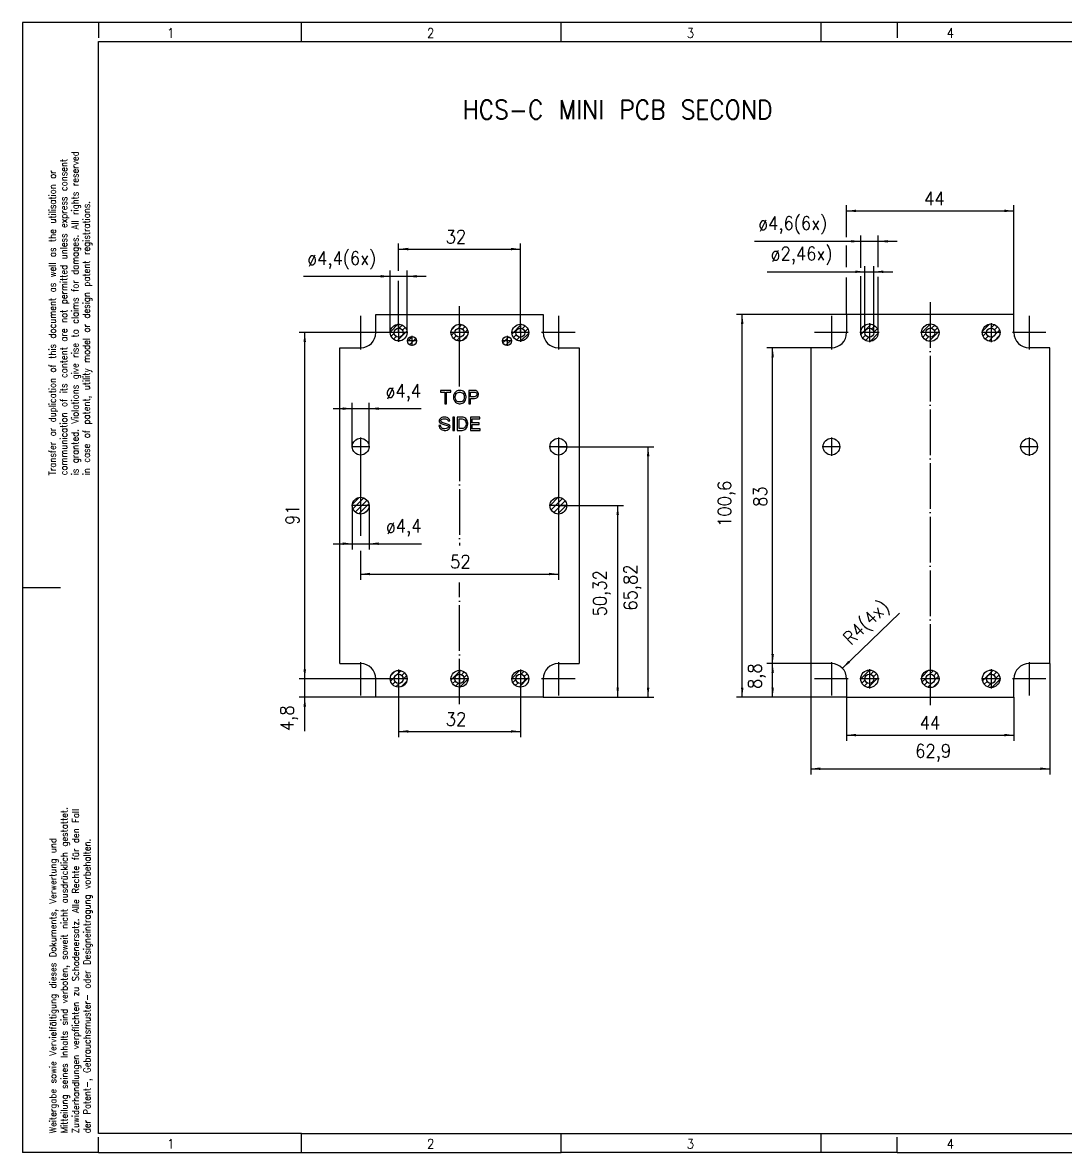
# Model space of a CAD drawing. Header units: millimetres. Extents: x -1283 to -863, y -1170 to -873.
# Drawn here: x -1282.9 to -1008.7, y -1170 to -873 of the extents above; entities that cross this region are included whole.
import ezdxf

# ---------------------------------------------------------------- set-up
doc = ezdxf.new("R2010")
doc.units = ezdxf.units.MM
doc.linetypes.add('DOT_CENTER', pattern=[14, 12, -1, 0, -1])
doc.layers.add('1', color=7, linetype='Continuous')
doc.styles.add('CONVERTER_11', font='txt.shx', dxfattribs={"width": 0.9})
doc.dimstyles.new('ME10_DIM_10', dxfattribs={"dimtxt": 3.5, "dimasz": 2.5, "dimexe": 1.5, "dimexo": 0, "dimgap": 1.5, "dimtad": 1, "dimdec": 4, "dimdsep": 46, "dimtxsty": 'CONVERTER_11', "dimsah": 1, "dimcen": 0.09, "dimclrd": 2, "dimclre": 2, "dimclrt": 3, "dimadec": 0, "dimazin": 0, "dimtfac": 1, "dimtdec": 4, "dimtix": 1, "dimtmove": 0, "dimatfit": 3, "dimfxl": 1, "dimtolj": 1, "dimtzin": 0, "dimarcsym": 0})
doc.dimstyles.new('ME10_DIM_11', dxfattribs={"dimtxt": 3.5, "dimasz": 2.5, "dimexe": 1.5, "dimexo": 0, "dimgap": 1.5, "dimtad": 1, "dimdec": 4, "dimdsep": 46, "dimtxsty": 'CONVERTER_11', "dimsah": 1, "dimcen": 0.09, "dimclrd": 2, "dimclre": 2, "dimclrt": 3, "dimadec": 0, "dimazin": 0, "dimtfac": 1, "dimtdec": 4, "dimtix": 1, "dimtmove": 0, "dimatfit": 3, "dimfxl": 1, "dimtolj": 1, "dimtzin": 0, "dimarcsym": 0})
doc.dimstyles.new('ME10_DIM_12', dxfattribs={"dimtxt": 3.5, "dimasz": 2.5, "dimexe": 1.5, "dimexo": 0, "dimgap": 1.5, "dimtad": 1, "dimdec": 4, "dimdsep": 46, "dimtxsty": 'CONVERTER_11', "dimsah": 1, "dimcen": 0.09, "dimclrd": 2, "dimclre": 2, "dimclrt": 3, "dimadec": 0, "dimazin": 0, "dimtfac": 1, "dimtdec": 4, "dimtix": 1, "dimtmove": 0, "dimatfit": 3, "dimfxl": 1, "dimtolj": 1, "dimtzin": 0, "dimarcsym": 0})
doc.dimstyles.new('ME10_DIM_13', dxfattribs={"dimtxt": 3.5, "dimasz": 2.5, "dimexe": 1.5, "dimexo": 0, "dimgap": 1.5, "dimtad": 1, "dimdec": 4, "dimdsep": 46, "dimtxsty": 'CONVERTER_11', "dimsah": 1, "dimcen": 0.09, "dimclrd": 2, "dimclre": 2, "dimclrt": 3, "dimadec": 0, "dimazin": 0, "dimtfac": 1, "dimtdec": 4, "dimtix": 1, "dimtmove": 0, "dimatfit": 3, "dimfxl": 1, "dimtolj": 1, "dimtzin": 0, "dimarcsym": 0})
doc.dimstyles.new('ME10_DIM_14', dxfattribs={"dimtxt": 3.5, "dimasz": 2.5, "dimexe": 1.5, "dimexo": 0, "dimgap": 1.5, "dimtad": 1, "dimdec": 4, "dimdsep": 46, "dimtxsty": 'CONVERTER_11', "dimsah": 1, "dimcen": 0.09, "dimclrd": 2, "dimclre": 2, "dimclrt": 3, "dimadec": 0, "dimazin": 0, "dimtfac": 1, "dimtdec": 4, "dimtix": 1, "dimtmove": 0, "dimatfit": 3, "dimfxl": 1, "dimtolj": 1, "dimtzin": 0, "dimarcsym": 0})
doc.dimstyles.new('ME10_DIM_15', dxfattribs={"dimtxt": 3.5, "dimasz": 2.5, "dimexe": 1.5, "dimexo": 0, "dimgap": 1.5, "dimtad": 1, "dimdec": 4, "dimdsep": 46, "dimtxsty": 'CONVERTER_11', "dimsah": 1, "dimcen": 0.09, "dimclrd": 2, "dimclre": 2, "dimclrt": 3, "dimadec": 0, "dimazin": 0, "dimtfac": 1, "dimtdec": 4, "dimtix": 1, "dimtmove": 0, "dimatfit": 3, "dimfxl": 1, "dimtolj": 1, "dimtzin": 0, "dimarcsym": 0})
doc.dimstyles.new('ME10_DIM_16', dxfattribs={"dimtxt": 3.5, "dimasz": 2.5, "dimexe": 1.5, "dimexo": 0, "dimgap": 1.5, "dimtad": 1, "dimdec": 4, "dimdsep": 46, "dimtxsty": 'CONVERTER_11', "dimsah": 1, "dimcen": 0.09, "dimclrd": 2, "dimclre": 2, "dimclrt": 3, "dimadec": 0, "dimazin": 0, "dimtfac": 1, "dimtdec": 4, "dimtix": 1, "dimtmove": 0, "dimatfit": 3, "dimfxl": 1, "dimtolj": 1, "dimtzin": 0, "dimarcsym": 0})
doc.dimstyles.new('ME10_DIM_17', dxfattribs={"dimtxt": 3.5, "dimasz": 2.5, "dimexe": 1.5, "dimexo": 0, "dimgap": 1.5, "dimtad": 1, "dimdec": 4, "dimdsep": 46, "dimtxsty": 'CONVERTER_11', "dimsah": 1, "dimcen": 0.09, "dimclrd": 2, "dimclre": 2, "dimclrt": 3, "dimadec": 0, "dimazin": 0, "dimtfac": 1, "dimtdec": 4, "dimtix": 1, "dimtmove": 0, "dimatfit": 3, "dimfxl": 1, "dimtolj": 1, "dimtzin": 0, "dimarcsym": 0})
doc.dimstyles.new('ME10_DIM_18', dxfattribs={"dimtxt": 3.5, "dimasz": 2.5, "dimexe": 1.5, "dimexo": 0, "dimgap": 1.5, "dimtad": 1, "dimdec": 4, "dimdsep": 46, "dimtxsty": 'CONVERTER_11', "dimsah": 1, "dimcen": 0.09, "dimclrd": 2, "dimclre": 2, "dimclrt": 3, "dimadec": 0, "dimazin": 0, "dimtfac": 1, "dimtdec": 4, "dimtix": 1, "dimtmove": 0, "dimatfit": 3, "dimfxl": 1, "dimtolj": 1, "dimtzin": 0, "dimarcsym": 0})
doc.dimstyles.new('ME10_DIM_19', dxfattribs={"dimtxt": 3.5, "dimasz": 2.5, "dimexe": 1.5, "dimexo": 0, "dimgap": 1.5, "dimtad": 1, "dimdec": 4, "dimdsep": 46, "dimtxsty": 'CONVERTER_11', "dimsah": 1, "dimcen": 0.09, "dimclrd": 2, "dimclre": 2, "dimclrt": 3, "dimadec": 0, "dimazin": 0, "dimtfac": 1, "dimtdec": 4, "dimtix": 1, "dimtmove": 0, "dimatfit": 3, "dimfxl": 1, "dimtolj": 1, "dimtzin": 0, "dimarcsym": 0})
doc.dimstyles.new('ME10_DIM_20', dxfattribs={"dimtxt": 3.5, "dimasz": 2.5, "dimexe": 1.5, "dimexo": 0, "dimgap": 1.5, "dimtad": 1, "dimdec": 4, "dimdsep": 46, "dimtxsty": 'CONVERTER_11', "dimsah": 1, "dimcen": 0.09, "dimclrd": 2, "dimclre": 2, "dimclrt": 3, "dimadec": 0, "dimazin": 0, "dimtfac": 1, "dimtdec": 4, "dimtix": 1, "dimtmove": 0, "dimatfit": 3, "dimfxl": 1, "dimtolj": 1, "dimtzin": 0, "dimarcsym": 0})
doc.dimstyles.new('ME10_DIM_21', dxfattribs={"dimtxt": 3.5, "dimasz": 2.5, "dimexe": 1.5, "dimexo": 0, "dimgap": 1.5, "dimtad": 1, "dimdsep": 46, "dimtxsty": 'CONVERTER_11', "dimsah": 1, "dimcen": 0.09, "dimclrd": 2, "dimclre": 2, "dimclrt": 3, "dimadec": 0, "dimazin": 0, "dimtfac": 1, "dimtdec": 4, "dimtix": 1, "dimtmove": 0, "dimatfit": 3, "dimfxl": 1, "dimtolj": 1, "dimtzin": 0, "dimarcsym": 0})
doc.dimstyles.new('ME10_DIM_22', dxfattribs={"dimtxt": 3.5, "dimasz": 2.5, "dimexe": 1.5, "dimexo": 0, "dimgap": 1.5, "dimtad": 1, "dimdsep": 46, "dimtxsty": 'CONVERTER_11', "dimsah": 1, "dimcen": 0.09, "dimclrd": 2, "dimclre": 2, "dimclrt": 3, "dimadec": 0, "dimazin": 0, "dimtfac": 1, "dimtdec": 4, "dimtix": 1, "dimtmove": 0, "dimatfit": 3, "dimfxl": 1, "dimtolj": 1, "dimtzin": 0, "dimarcsym": 0})
pattern_1 = [(45, (0, 0), (-0.7071068, 0.7071068), [])]

# ---------------------------------------------------------------- blocks, each defined once
blk = doc.blocks.new('HCS-C_Mini_PCB__Second__1', base_point=(-1075.65, -1050.3))
at = {"layer": '1', "linetype": 'Continuous'}
h = blk.add_hatch(dxfattribs=at)
h.set_pattern_fill('_USER', color=2, angle=45, pattern_type=0)
h.set_pattern_definition(pattern_1)
edge = h.paths.add_edge_path()
edge.add_arc((-1060.2, -954.5), 2.3, 0, 360)
edge = h.paths.add_edge_path(flags=16)
edge.add_arc((-1060.2, -954.5), 1.2, 0, 360)
h = blk.add_hatch(dxfattribs=at)
h.set_pattern_fill('_USER', color=2, angle=45, pattern_type=0)
h.set_pattern_definition(pattern_1)
edge = h.paths.add_edge_path()
edge.add_arc((-1044.2, -954.5), 2.3, 0, 360)
edge = h.paths.add_edge_path(flags=16)
edge.add_arc((-1044.2, -954.5), 1.2, 0, 360)
h = blk.add_hatch(dxfattribs=at)
h.set_pattern_fill('_USER', color=2, angle=45, pattern_type=0)
h.set_pattern_definition(pattern_1)
edge = h.paths.add_edge_path()
edge.add_arc((-1028.2, -954.5), 2.3, 0, 360)
edge = h.paths.add_edge_path(flags=16)
edge.add_arc((-1028.2, -954.5), 1.2, 0, 360)
h = blk.add_hatch(dxfattribs=at)
h.set_pattern_fill('_USER', color=2, angle=45, pattern_type=0)
h.set_pattern_definition(pattern_1)
edge = h.paths.add_edge_path()
edge.add_arc((-1060.2, -1045.5), 2.3, 0, 360)
edge = h.paths.add_edge_path(flags=16)
edge.add_arc((-1060.2, -1045.5), 1.2, 0, 360)
h = blk.add_hatch(dxfattribs=at)
h.set_pattern_fill('_USER', color=2, angle=45, pattern_type=0)
h.set_pattern_definition(pattern_1)
edge = h.paths.add_edge_path()
edge.add_arc((-1044.2, -1045.5), 2.3, 0, 360)
edge = h.paths.add_edge_path(flags=16)
edge.add_arc((-1044.2, -1045.5), 1.2, 0, 360)
h = blk.add_hatch(dxfattribs=at)
h.set_pattern_fill('_USER', color=2, angle=45, pattern_type=0)
h.set_pattern_definition(pattern_1)
edge = h.paths.add_edge_path()
edge.add_arc((-1028.2, -1045.5), 2.3, 0, 360)
edge = h.paths.add_edge_path(flags=16)
edge.add_arc((-1028.2, -1045.5), 1.2, 0, 360)
at = {"color": 7, "linetype": 'Continuous'}
for p, q in [((-1022.2, -949.7), (-1066.2, -949.7)), ((-1066.2, -949.7), (-1066.2, -954.5)), ((-1022.2, -954.5), (-1022.2, -949.7)), ((-1075.65, -958.5), (-1075.65, -1041.5)), ((-1070.2, -958.5), (-1075.65, -958.5)), ((-1012.75, -958.5), (-1018.2, -958.5)), ((-1012.75, -1041.5), (-1012.75, -958.5)), ((-1070.2, -1041.5), (-1075.65, -1041.5)), ((-1012.75, -1041.5), (-1018.2, -1041.5)), ((-1066.2, -1045.5), (-1066.2, -1050.3)), ((-1022.2, -1050.3), (-1022.2, -1045.5)), ((-1066.2, -1050.3), (-1022.2, -1050.3))]:
    blk.add_line(p, q, dxfattribs=at)
for centre, radius in [((-1060.2, -954.5), 2.3), ((-1060.2, -954.5), 1.2), ((-1044.2, -954.5), 2.3), ((-1044.2, -954.5), 1.2), ((-1028.2, -954.5), 2.3), ((-1028.2, -954.5), 1.2), ((-1070.2, -984.48), 2.2), ((-1018.2, -984.48), 2.2), ((-1060.2, -1045.5), 2.3), ((-1060.2, -1045.5), 1.2), ((-1044.2, -1045.5), 2.3), ((-1044.2, -1045.5), 1.2), ((-1028.2, -1045.5), 2.3), ((-1028.2, -1045.5), 1.2)]:
    blk.add_circle(centre, radius, dxfattribs=at)
for centre, start, end in [((-1070.2, -954.5), 270, 0), ((-1018.2, -954.5), 180, 270), ((-1070.2, -1045.5), 0, 90), ((-1018.2, -1045.5), 90, 180)]:
    blk.add_arc(centre, 4, start, end, dxfattribs=at)
at = {"layer": '1', "color": 2, "linetype": 'DOT_CENTER'}
for p, q in [((-1044.2, -946.5), (-1044.2, -1052.41)), ((-1070.2, -950.1), (-1070.2, -958.9)), ((-1018.2, -950.1), (-1018.2, -958.9)), ((-1060.2, -951.97), (-1060.2, -957.03)), ((-1044.2, -951.97), (-1044.2, -957.03)), ((-1028.2, -951.97), (-1028.2, -957.03)), ((-1065.8, -954.5), (-1074.6, -954.5)), ((-1057.67, -954.5), (-1062.73, -954.5)), ((-1041.67, -954.5), (-1046.73, -954.5)), ((-1025.67, -954.5), (-1030.73, -954.5)), ((-1013.8, -954.5), (-1022.6, -954.5)), ((-1070.2, -982.06), (-1070.2, -986.9)), ((-1018.2, -982.06), (-1018.2, -986.9)), ((-1067.78, -984.48), (-1072.62, -984.48)), ((-1015.78, -984.48), (-1020.62, -984.48)), ((-1070.2, -1041.1), (-1070.2, -1049.9)), ((-1018.2, -1041.1), (-1018.2, -1049.9)), ((-1060.2, -1042.97), (-1060.2, -1048.03)), ((-1044.2, -1042.97), (-1044.2, -1048.03)), ((-1028.2, -1042.97), (-1028.2, -1048.03)), ((-1065.8, -1045.5), (-1074.6, -1045.5)), ((-1057.67, -1045.5), (-1062.73, -1045.5)), ((-1041.67, -1045.5), (-1046.73, -1045.5)), ((-1025.67, -1045.5), (-1030.73, -1045.5)), ((-1013.8, -1045.5), (-1022.6, -1045.5))]:
    blk.add_line(p, q, dxfattribs=at)
blk = doc.blocks.new('*D10')
at = {"layer": '1', "color": 2, "linetype": 'Continuous'}
for p, q in [((-1075.65, -1041.5), (-1087.15, -1041.5)), ((-1085.65, -1050.3), (-1085.65, -1041.5)), ((-1066.2, -1050.3), (-1087.15, -1050.3))]:
    blk.add_line(p, q, dxfattribs=at)
at = {"layer": '1', "color": 2}
for points in [[(-1085.32, -1044), (-1085.98, -1044), (-1085.65, -1041.5)], [(-1085.98, -1047.8), (-1085.32, -1047.8), (-1085.65, -1050.3)]]:
    blk.add_solid(points, dxfattribs=at)
at = {"layer": '1', "color": 3, "insert": (-1087.5, -1048.18), "char_height": 3.5, "attachment_point": 7, "rotation": 90, "line_spacing_factor": 0.60024, "style": 'CONVERTER_11'}
blk.add_mtext('8,8', dxfattribs=at)
blk = doc.blocks.new('*D11')
at = {"layer": '1', "color": 2, "linetype": 'Continuous'}
for p, q in [((-1075.65, -958.5), (-1087.15, -958.5)), ((-1085.65, -1041.5), (-1085.65, -958.5)), ((-1075.65, -1041.5), (-1087.15, -1041.5))]:
    blk.add_line(p, q, dxfattribs=at)
at = {"layer": '1', "color": 2}
for points in [[(-1085.32, -961), (-1085.98, -961), (-1085.65, -958.5)], [(-1085.98, -1039), (-1085.32, -1039), (-1085.65, -1041.5)]]:
    blk.add_solid(points, dxfattribs=at)
at = {"layer": '1', "color": 3, "insert": (-1087.15, -1000.3), "char_height": 3.5, "attachment_point": 7, "rotation": 90, "line_spacing_factor": 0.60024, "style": 'CONVERTER_11'}
blk.add_mtext('83', dxfattribs=at)
blk = doc.blocks.new('*D12')
at = {"layer": '1', "color": 2, "linetype": 'Continuous'}
for p, q in [((-1066.2, -949.7), (-1095.15, -949.7)), ((-1093.65, -1050.3), (-1093.65, -949.7)), ((-1066.2, -1050.3), (-1095.15, -1050.3))]:
    blk.add_line(p, q, dxfattribs=at)
at = {"layer": '1', "color": 2}
for points in [[(-1093.32, -952.2), (-1093.98, -952.2), (-1093.65, -949.7)], [(-1093.98, -1047.8), (-1093.32, -1047.8), (-1093.65, -1050.3)]]:
    blk.add_solid(points, dxfattribs=at)
at = {"layer": '1', "color": 3, "insert": (-1095.5, -1005.56), "char_height": 3.5, "attachment_point": 7, "rotation": 90, "line_spacing_factor": 0.60024, "style": 'CONVERTER_11'}
blk.add_mtext('100,6', dxfattribs=at)
blk = doc.blocks.new('*D13')
at = {"layer": '1', "color": 2, "linetype": 'Continuous'}
for p, q in [((-1066.2, -1050.3), (-1066.2, -1061.8)), ((-1022.2, -1050.3), (-1022.2, -1061.8)), ((-1066.2, -1060.3), (-1022.2, -1060.3))]:
    blk.add_line(p, q, dxfattribs=at)
at = {"layer": '1', "color": 2}
for points in [[(-1063.7, -1059.97), (-1063.7, -1060.63), (-1066.2, -1060.3)], [(-1024.7, -1060.63), (-1024.7, -1059.97), (-1022.2, -1060.3)]]:
    blk.add_solid(points, dxfattribs=at)
at = {"layer": '1', "color": 3, "insert": (-1046.98, -1058.8), "char_height": 3.5, "attachment_point": 7, "rotation": 0.0001, "line_spacing_factor": 0.60024, "style": 'CONVERTER_11'}
blk.add_mtext('44', dxfattribs=at)
blk = doc.blocks.new('*D14')
at = {"layer": '1', "color": 2, "linetype": 'Continuous'}
for p, q in [((-1075.65, -1041.5), (-1075.65, -1070.64)), ((-1012.75, -1041.5), (-1012.75, -1070.64)), ((-1075.65, -1069.14), (-1012.75, -1069.14))]:
    blk.add_line(p, q, dxfattribs=at)
at = {"layer": '1', "color": 2}
for points in [[(-1073.15, -1068.81), (-1073.15, -1069.47), (-1075.65, -1069.14)], [(-1015.25, -1069.47), (-1015.25, -1068.81), (-1012.75, -1069.14)]]:
    blk.add_solid(points, dxfattribs=at)
at = {"layer": '1', "color": 3, "insert": (-1048.17, -1067.29), "char_height": 3.5, "attachment_point": 7, "rotation": 0.0001, "line_spacing_factor": 0.60024, "style": 'CONVERTER_11'}
blk.add_mtext('62,9', dxfattribs=at)
blk = doc.blocks.new('*D15')
at = {"layer": '1', "color": 2, "linetype": 'Continuous'}
for p, q in [((-1066.2, -929.4), (-1066.2, -921)), ((-1066.2, -922.5), (-1022.2, -922.5)), ((-1022.2, -949.7), (-1022.2, -921)), ((-1066.2, -937.31), (-1066.2, -931.59)), ((-1066.2, -949.7), (-1066.2, -939.97))]:
    blk.add_line(p, q, dxfattribs=at)
at = {"layer": '1', "color": 2}
for points in [[(-1063.7, -922.17), (-1063.7, -922.83), (-1066.2, -922.5)], [(-1024.7, -922.83), (-1024.7, -922.17), (-1022.2, -922.5)]]:
    blk.add_solid(points, dxfattribs=at)
at = {"layer": '1', "color": 3, "insert": (-1045.82, -921), "char_height": 3.5, "attachment_point": 7, "rotation": 0.0001, "line_spacing_factor": 0.60024, "style": 'CONVERTER_11'}
blk.add_mtext('44', dxfattribs=at)
blk = doc.blocks.new('*D16')
at = {"layer": '1', "color": 2, "linetype": 'Continuous'}
blk.add_line((-1067.32, -1042.72), (-1052.28, -1028.23), dxfattribs=at)
at = {"layer": '1', "color": 2}
blk.add_solid([(-1065.75, -1040.75), (-1065.29, -1041.23), (-1067.32, -1042.72)], dxfattribs=at)
at = {"layer": '1', "color": 3, "insert": (-1066.28, -1039.63), "char_height": 3.5, "attachment_point": 7, "rotation": 43.9454, "line_spacing_factor": 0.60024, "style": 'CONVERTER_11'}
blk.add_mtext('\\C3; R\\C3;4\\C3;(4x)', dxfattribs=at)
blk = doc.blocks.new('*D17')
at = {"layer": '1', "color": 2, "linetype": 'Continuous'}
for p, q in [((-1087.12, -938.5), (-1061.4, -938.5)), ((-1061.4, -954.5), (-1061.4, -937)), ((-1061.4, -938.5), (-1059, -938.5)), ((-1059, -954.5), (-1059, -937)), ((-1059, -938.5), (-1054, -938.5))]:
    blk.add_line(p, q, dxfattribs=at)
at = {"layer": '1', "color": 2}
for points in [[(-1063.9, -938.83), (-1063.9, -938.17), (-1061.4, -938.5)], [(-1056.5, -938.17), (-1056.5, -938.83), (-1059, -938.5)]]:
    blk.add_solid(points, dxfattribs=at)
at = {"layer": '1', "color": 3, "insert": (-1086.14, -936.65), "char_height": 3.5, "attachment_point": 7, "rotation": 0.0001, "line_spacing_factor": 0.60024, "style": 'CONVERTER_11'}
blk.add_mtext('\\C3;ø\\C3;2,4\\C3;6x)', dxfattribs=at)
blk = doc.blocks.new('*D18')
at = {"layer": '1', "color": 2, "linetype": 'Continuous'}
for p, q in [((-1062.5, -937.46), (-1062.5, -929)), ((-1057.9, -937.3), (-1057.9, -929)), ((-1090.4, -930.5), (-1062.5, -930.5)), ((-1062.5, -930.5), (-1057.9, -930.5)), ((-1057.9, -930.5), (-1052.9, -930.5)), ((-1062.5, -954.5), (-1062.5, -939.65)), ((-1057.9, -954.5), (-1057.9, -939.84))]:
    blk.add_line(p, q, dxfattribs=at)
at = {"layer": '1', "color": 2}
for points in [[(-1065, -930.83), (-1065, -930.17), (-1062.5, -930.5)], [(-1055.4, -930.17), (-1055.4, -930.83), (-1057.9, -930.5)]]:
    blk.add_solid(points, dxfattribs=at)
at = {"layer": '1', "color": 3, "insert": (-1089.42, -928.65), "char_height": 3.5, "attachment_point": 7, "rotation": 0.0001, "line_spacing_factor": 0.60024, "style": 'CONVERTER_11'}
blk.add_mtext('\\C3;ø\\C3;4,6\\C3;(6x)', dxfattribs=at)
blk = doc.blocks.new('HCS-C_Mini_PCB__Second__2', base_point=(-1199.45, -1050.3))
at = {"layer": '1', "linetype": 'Continuous'}
h = blk.add_hatch(dxfattribs=at)
h.set_pattern_fill('_USER', color=2, angle=45, pattern_type=0)
h.set_pattern_definition(pattern_1)
edge = h.paths.add_edge_path()
edge.add_arc((-1184, -954.5), 2.2, 0, 360)
edge = h.paths.add_edge_path(flags=16)
edge.add_arc((-1184, -954.5), 1.2, 0, 360)
h = blk.add_hatch(dxfattribs=at)
h.set_pattern_fill('_USER', color=2, angle=45, pattern_type=0)
h.set_pattern_definition(pattern_1)
edge = h.paths.add_edge_path()
edge.add_arc((-1168, -954.5), 2.2, 0, 360)
edge = h.paths.add_edge_path(flags=16)
edge.add_arc((-1168, -954.5), 1.2, 0, 360)
h = blk.add_hatch(dxfattribs=at)
h.set_pattern_fill('_USER', color=2, angle=45, pattern_type=0)
h.set_pattern_definition(pattern_1)
edge = h.paths.add_edge_path()
edge.add_arc((-1152, -954.5), 2.2, 0, 360)
edge = h.paths.add_edge_path(flags=16)
edge.add_arc((-1152, -954.5), 1.2, 0, 360)
h = blk.add_hatch(dxfattribs=at)
h.set_pattern_fill('_USER', color=2, angle=45, pattern_type=0)
h.set_pattern_definition(pattern_1)
edge = h.paths.add_edge_path()
edge.add_arc((-1180.5, -956.68), 1.2, 0, 360)
h = blk.add_hatch(dxfattribs=at)
h.set_pattern_fill('_USER', color=2, angle=45, pattern_type=0)
h.set_pattern_definition(pattern_1)
edge = h.paths.add_edge_path()
edge.add_arc((-1155.5, -956.68), 1.2, 0, 360)
h = blk.add_hatch(dxfattribs=at)
h.set_pattern_fill('_USER', color=2, angle=45, pattern_type=0)
h.set_pattern_definition(pattern_1)
edge = h.paths.add_edge_path()
edge.add_arc((-1194, -999.98), 2.2, 0, 360)
h = blk.add_hatch(dxfattribs=at)
h.set_pattern_fill('_USER', color=2, angle=45, pattern_type=0)
h.set_pattern_definition(pattern_1)
edge = h.paths.add_edge_path()
edge.add_arc((-1142, -999.98), 2.2, 0, 360)
h = blk.add_hatch(dxfattribs=at)
h.set_pattern_fill('_USER', color=2, angle=45, pattern_type=0)
h.set_pattern_definition(pattern_1)
edge = h.paths.add_edge_path()
edge.add_arc((-1184, -1045.5), 2.2, 0, 360)
edge = h.paths.add_edge_path(flags=16)
edge.add_arc((-1184, -1045.5), 1.2, 0, 360)
h = blk.add_hatch(dxfattribs=at)
h.set_pattern_fill('_USER', color=2, angle=45, pattern_type=0)
h.set_pattern_definition(pattern_1)
edge = h.paths.add_edge_path()
edge.add_arc((-1168, -1045.5), 2.2, 0, 360)
edge = h.paths.add_edge_path(flags=16)
edge.add_arc((-1168, -1045.5), 1.2, 0, 360)
h = blk.add_hatch(dxfattribs=at)
h.set_pattern_fill('_USER', color=2, angle=45, pattern_type=0)
h.set_pattern_definition(pattern_1)
edge = h.paths.add_edge_path()
edge.add_arc((-1152, -1045.5), 2.2, 0, 360)
edge = h.paths.add_edge_path(flags=16)
edge.add_arc((-1152, -1045.5), 1.2, 0, 360)
at = {"color": 7, "linetype": 'Continuous'}
for p, q in [((-1190, -954.5), (-1190, -949.7)), ((-1190, -949.7), (-1146, -949.7)), ((-1146, -949.7), (-1146, -954.5)), ((-1199.45, -1041.5), (-1199.45, -958.5)), ((-1199.45, -958.5), (-1194, -958.5)), ((-1142, -958.5), (-1136.55, -958.5)), ((-1136.55, -958.5), (-1136.55, -1041.5)), ((-1172.97, -969.7), (-1172.97, -970.14)), ((-1170.3, -969.7), (-1172.97, -969.7)), ((-1172.97, -970.14), (-1171.87, -970.14)), ((-1171.87, -970.14), (-1171.87, -973.2)), ((-1171.39, -970.14), (-1170.3, -970.14)), ((-1171.39, -973.2), (-1171.39, -970.14)), ((-1170.3, -970.14), (-1170.3, -969.7)), ((-1169.55, -971.01), (-1169.6, -971.32)), ((-1169.42, -970.62), (-1169.55, -971.01)), ((-1169.25, -970.36), (-1169.42, -970.62)), ((-1169.07, -970.14), (-1169.25, -970.36)), ((-1169.12, -971.32), (-1169.07, -971.01)), ((-1168.81, -969.92), (-1169.07, -970.14)), ((-1169.07, -971.01), (-1168.98, -970.75)), ((-1168.98, -970.75), (-1168.85, -970.53)), ((-1168.85, -970.53), (-1168.72, -970.4)), ((-1168.63, -969.83), (-1168.81, -969.92)), ((-1168.72, -970.4), (-1168.59, -970.31)), ((-1168.33, -969.74), (-1168.63, -969.83)), ((-1168.59, -970.31), (-1168.33, -970.22)), ((-1168.07, -969.7), (-1168.33, -969.74)), ((-1168.33, -970.22), (-1168.07, -970.18)), ((-1167.8, -969.7), (-1168.07, -969.7)), ((-1168.07, -970.18), (-1167.8, -970.18)), ((-1167.54, -969.74), (-1167.8, -969.7)), ((-1167.8, -970.18), (-1167.54, -970.22)), ((-1167.23, -969.83), (-1167.54, -969.74)), ((-1167.54, -970.22), (-1167.28, -970.31)), ((-1167.28, -970.31), (-1167.15, -970.4)), ((-1167.02, -969.92), (-1167.23, -969.83)), ((-1167.15, -970.4), (-1167.02, -970.53)), ((-1166.8, -970.09), (-1167.02, -969.92)), ((-1167.02, -970.53), (-1166.88, -970.75)), ((-1166.88, -970.75), (-1166.8, -971.01)), ((-1166.62, -970.31), (-1166.8, -970.09)), ((-1166.8, -971.01), (-1166.75, -971.32)), ((-1166.45, -970.62), (-1166.62, -970.31)), ((-1166.32, -971.01), (-1166.45, -970.62)), ((-1166.27, -971.32), (-1166.32, -971.01)), ((-1165.57, -969.7), (-1165.57, -973.2)), ((-1164.04, -969.7), (-1165.57, -969.7)), ((-1165.09, -971.36), (-1165.09, -970.14)), ((-1165.09, -970.14), (-1164.17, -970.14)), ((-1164.17, -970.14), (-1163.91, -970.18)), ((-1163.69, -969.74), (-1164.04, -969.7)), ((-1163.91, -970.18), (-1163.69, -970.27)), ((-1163.43, -969.87), (-1163.69, -969.74)), ((-1163.69, -970.27), (-1163.56, -970.4)), ((-1163.56, -971.1), (-1163.69, -971.23)), ((-1163.56, -970.4), (-1163.47, -970.62)), ((-1163.47, -970.88), (-1163.56, -971.1)), ((-1163.47, -970.62), (-1163.47, -970.88)), ((-1163.25, -970.05), (-1163.43, -969.87)), ((-1163.08, -970.31), (-1163.25, -970.05)), ((-1163.25, -971.45), (-1163.08, -971.19)), ((-1163.03, -970.62), (-1163.08, -970.31)), ((-1163.08, -971.19), (-1163.03, -970.88)), ((-1163.03, -970.88), (-1163.03, -970.62)), ((-1171.87, -973.2), (-1171.39, -973.2)), ((-1169.6, -971.32), (-1169.6, -971.58)), ((-1169.6, -971.58), (-1169.55, -971.89)), ((-1169.55, -971.89), (-1169.42, -972.28)), ((-1169.42, -972.28), (-1169.25, -972.54)), ((-1169.25, -972.54), (-1169.07, -972.76)), ((-1169.12, -971.58), (-1169.12, -971.32)), ((-1169.07, -971.89), (-1169.12, -971.58)), ((-1168.98, -972.15), (-1169.07, -971.89)), ((-1169.07, -972.76), (-1168.81, -972.98)), ((-1168.85, -972.37), (-1168.98, -972.15)), ((-1168.72, -972.5), (-1168.85, -972.37)), ((-1168.81, -972.98), (-1168.63, -973.07)), ((-1168.59, -972.59), (-1168.72, -972.5)), ((-1168.63, -973.07), (-1168.33, -973.16)), ((-1168.33, -972.67), (-1168.59, -972.59)), ((-1168.07, -972.72), (-1168.33, -972.67)), ((-1168.33, -973.16), (-1168.07, -973.2)), ((-1167.8, -972.72), (-1168.07, -972.72)), ((-1168.07, -973.2), (-1167.8, -973.2)), ((-1167.54, -972.67), (-1167.8, -972.72)), ((-1167.8, -973.2), (-1167.54, -973.16)), ((-1167.28, -972.59), (-1167.54, -972.67)), ((-1167.54, -973.16), (-1167.23, -973.07)), ((-1167.15, -972.5), (-1167.28, -972.59)), ((-1167.23, -973.07), (-1167.06, -972.98)), ((-1167.02, -972.37), (-1167.15, -972.5)), ((-1167.06, -972.98), (-1166.8, -972.76)), ((-1166.88, -972.15), (-1167.02, -972.37)), ((-1166.8, -971.89), (-1166.88, -972.15)), ((-1166.75, -971.58), (-1166.8, -971.89)), ((-1166.8, -972.76), (-1166.62, -972.54)), ((-1166.75, -971.32), (-1166.75, -971.58)), ((-1166.62, -972.54), (-1166.45, -972.28)), ((-1166.45, -972.28), (-1166.32, -971.89)), ((-1166.32, -971.89), (-1166.27, -971.58)), ((-1166.27, -971.58), (-1166.27, -971.32)), ((-1165.57, -973.2), (-1165.09, -973.2)), ((-1164.17, -971.36), (-1165.09, -971.36)), ((-1165.09, -971.8), (-1164.04, -971.8)), ((-1165.09, -973.2), (-1165.09, -971.8)), ((-1163.91, -971.32), (-1164.17, -971.36)), ((-1164.04, -971.8), (-1163.69, -971.76)), ((-1163.69, -971.23), (-1163.91, -971.32)), ((-1163.69, -971.76), (-1163.43, -971.62)), ((-1163.43, -971.62), (-1163.25, -971.45)), ((-1172.81, -976.92), (-1173.08, -977.14)), ((-1172.64, -976.83), (-1172.81, -976.92)), ((-1172.38, -976.74), (-1172.64, -976.83)), ((-1172.11, -976.7), (-1172.38, -976.74)), ((-1171.85, -976.7), (-1172.11, -976.7)), ((-1171.59, -976.74), (-1171.85, -976.7)), ((-1171.28, -976.83), (-1171.59, -976.74)), ((-1171.06, -976.92), (-1171.28, -976.83)), ((-1170.8, -977.14), (-1171.06, -976.92)), ((-1169.31, -976.7), (-1169.79, -976.7)), ((-1169.79, -976.7), (-1169.79, -980.2)), ((-1169.31, -980.2), (-1169.31, -976.7)), ((-1167.34, -976.7), (-1168.61, -976.7)), ((-1168.61, -976.7), (-1168.61, -980.2)), ((-1167.04, -976.74), (-1167.34, -976.7)), ((-1166.78, -976.83), (-1167.04, -976.74)), ((-1166.56, -976.92), (-1166.78, -976.83)), ((-1166.34, -977.09), (-1166.56, -976.92)), ((-1166.16, -977.31), (-1166.34, -977.09)), ((-1162.62, -976.7), (-1165.11, -976.7)), ((-1165.11, -976.7), (-1165.11, -980.2)), ((-1162.62, -977.14), (-1162.62, -976.7)), ((-1173.43, -978.89), (-1173.38, -979.19)), ((-1172.99, -978.89), (-1173.43, -978.89)), ((-1173.34, -977.49), (-1173.38, -977.62)), ((-1173.38, -977.62), (-1173.38, -977.71)), ((-1173.38, -977.71), (-1173.34, -977.92)), ((-1173.38, -979.19), (-1173.25, -979.5)), ((-1173.25, -977.36), (-1173.34, -977.49)), ((-1173.34, -977.92), (-1173.21, -978.14)), ((-1173.08, -977.14), (-1173.25, -977.36)), ((-1173.25, -979.5), (-1173.03, -979.81)), ((-1173.21, -978.14), (-1172.81, -978.41)), ((-1173.03, -979.81), (-1172.81, -979.98)), ((-1172.94, -979.19), (-1172.99, -978.89)), ((-1172.94, -977.71), (-1172.9, -977.53)), ((-1172.94, -977.79), (-1172.94, -977.71)), ((-1172.86, -977.97), (-1172.94, -977.79)), ((-1172.86, -979.41), (-1172.94, -979.19)), ((-1172.9, -977.53), (-1172.73, -977.36)), ((-1172.55, -978.14), (-1172.86, -977.97)), ((-1172.68, -979.59), (-1172.86, -979.41)), ((-1172.81, -978.41), (-1172.38, -978.58)), ((-1172.81, -979.98), (-1172.59, -980.07)), ((-1172.73, -977.36), (-1172.59, -977.27)), ((-1172.51, -979.67), (-1172.68, -979.59)), ((-1172.59, -977.27), (-1172.33, -977.18)), ((-1172.59, -980.07), (-1172.24, -980.16)), ((-1171.5, -978.45), (-1172.55, -978.14)), ((-1172.33, -979.72), (-1172.51, -979.67)), ((-1172.38, -978.58), (-1171.89, -978.71)), ((-1172.33, -977.18), (-1172.07, -977.14)), ((-1172.07, -979.76), (-1172.33, -979.72)), ((-1172.07, -977.14), (-1171.85, -977.14)), ((-1171.85, -979.76), (-1172.07, -979.76)), ((-1171.89, -978.71), (-1171.24, -978.89)), ((-1171.85, -977.14), (-1171.59, -977.18)), ((-1171.5, -979.72), (-1171.85, -979.76)), ((-1171.59, -977.18), (-1171.33, -977.27)), ((-1170.98, -978.62), (-1171.5, -978.45)), ((-1171.24, -979.63), (-1171.5, -979.72)), ((-1171.33, -977.27), (-1171.11, -977.44)), ((-1171.28, -980.11), (-1170.98, -979.98)), ((-1171.24, -978.89), (-1171.02, -978.97)), ((-1171.06, -979.54), (-1171.24, -979.63)), ((-1171.11, -977.44), (-1171.02, -977.66)), ((-1170.93, -979.37), (-1171.06, -979.54)), ((-1171.02, -977.66), (-1170.58, -977.66)), ((-1171.02, -978.97), (-1170.93, -979.06)), ((-1170.76, -978.71), (-1170.98, -978.62)), ((-1170.98, -979.98), (-1170.76, -979.81)), ((-1170.93, -979.06), (-1170.89, -979.24)), ((-1170.89, -979.24), (-1170.93, -979.37)), ((-1170.67, -977.36), (-1170.8, -977.14)), ((-1170.63, -978.8), (-1170.76, -978.71)), ((-1170.76, -979.81), (-1170.63, -979.63)), ((-1170.58, -977.66), (-1170.67, -977.36)), ((-1170.54, -978.93), (-1170.63, -978.8)), ((-1170.63, -979.63), (-1170.54, -979.41)), ((-1170.49, -979.15), (-1170.54, -978.93)), ((-1170.54, -979.41), (-1170.49, -979.15)), ((-1168.13, -979.72), (-1168.13, -977.18)), ((-1168.13, -977.18), (-1167.34, -977.18)), ((-1167.34, -979.72), (-1168.13, -979.72)), ((-1167.34, -977.18), (-1167.04, -977.22)), ((-1167.04, -979.67), (-1167.34, -979.72)), ((-1167.04, -977.22), (-1166.82, -977.31)), ((-1166.82, -979.59), (-1167.04, -979.67)), ((-1167.04, -980.16), (-1166.78, -980.07)), ((-1166.82, -977.31), (-1166.69, -977.4)), ((-1166.69, -979.5), (-1166.82, -979.59)), ((-1166.78, -980.07), (-1166.6, -979.98)), ((-1166.69, -977.4), (-1166.56, -977.53)), ((-1166.56, -979.37), (-1166.69, -979.5)), ((-1166.6, -979.98), (-1166.34, -979.76)), ((-1166.56, -977.53), (-1166.43, -977.75)), ((-1166.43, -979.15), (-1166.56, -979.37)), ((-1166.43, -977.75), (-1166.34, -978.01)), ((-1166.34, -978.89), (-1166.43, -979.15)), ((-1166.34, -978.01), (-1166.29, -978.32)), ((-1166.29, -978.58), (-1166.34, -978.89)), ((-1166.34, -979.76), (-1166.16, -979.54)), ((-1166.29, -978.32), (-1166.29, -978.58)), ((-1165.99, -977.62), (-1166.16, -977.31)), ((-1166.16, -979.54), (-1165.99, -979.28)), ((-1165.86, -978.01), (-1165.99, -977.62)), ((-1165.99, -979.28), (-1165.86, -978.89)), ((-1165.81, -978.32), (-1165.86, -978.01)), ((-1165.86, -978.89), (-1165.81, -978.58)), ((-1165.81, -978.58), (-1165.81, -978.32)), ((-1164.63, -977.14), (-1162.62, -977.14)), ((-1164.63, -978.19), (-1164.63, -977.14)), ((-1162.79, -978.19), (-1164.63, -978.19)), ((-1164.63, -978.62), (-1162.79, -978.62)), ((-1164.63, -979.76), (-1164.63, -978.62)), ((-1162.58, -979.76), (-1164.63, -979.76)), ((-1162.79, -978.62), (-1162.79, -978.19)), ((-1162.58, -980.2), (-1162.58, -979.76)), ((-1172.24, -980.16), (-1172.03, -980.2)), ((-1172.03, -980.2), (-1171.63, -980.2)), ((-1171.63, -980.2), (-1171.28, -980.11)), ((-1169.79, -980.2), (-1169.31, -980.2)), ((-1168.61, -980.2), (-1167.34, -980.2)), ((-1167.34, -980.2), (-1167.04, -980.16)), ((-1165.11, -980.2), (-1162.58, -980.2)), ((-1199.45, -1041.5), (-1194, -1041.5)), ((-1142, -1041.5), (-1136.55, -1041.5)), ((-1190, -1050.3), (-1190, -1045.5)), ((-1146, -1045.5), (-1146, -1050.3)), ((-1146, -1050.3), (-1190, -1050.3))]:
    blk.add_line(p, q, dxfattribs=at)
for centre, radius in [((-1184, -954.5), 2.2), ((-1184, -954.5), 1.2), ((-1168, -954.5), 2.2), ((-1168, -954.5), 1.2), ((-1152, -954.5), 2.2), ((-1152, -954.5), 1.2), ((-1180.5, -956.68), 1.2), ((-1155.5, -956.68), 1.2), ((-1194, -984.48), 2.2), ((-1142, -984.48), 2.2), ((-1194, -999.98), 2.2), ((-1142, -999.98), 2.2), ((-1184, -1045.5), 2.2), ((-1184, -1045.5), 1.2), ((-1168, -1045.5), 2.2), ((-1168, -1045.5), 1.2), ((-1152, -1045.5), 2.2), ((-1152, -1045.5), 1.2)]:
    blk.add_circle(centre, radius, dxfattribs=at)
for centre, start, end in [((-1194, -954.5), 270, 360), ((-1142, -954.5), 180, 270), ((-1194, -1045.5), 0, 90), ((-1142, -1045.5), 90, 180)]:
    blk.add_arc(centre, 4, start, end, dxfattribs=at)
at = {"layer": '1', "color": 2, "linetype": 'DOT_CENTER'}
for p, q in [((-1194, -950.1), (-1194, -958.9)), ((-1168, -968.62), (-1168, -947.57)), ((-1142, -950.1), (-1142, -958.9)), ((-1184, -952.08), (-1184, -956.92)), ((-1168, -952.08), (-1168, -956.92)), ((-1152, -952.08), (-1152, -956.92)), ((-1189.6, -954.5), (-1198.4, -954.5)), ((-1181.58, -954.5), (-1186.42, -954.5)), ((-1180.5, -955.36), (-1180.5, -958)), ((-1165.58, -954.5), (-1170.42, -954.5)), ((-1155.5, -955.36), (-1155.5, -958)), ((-1149.58, -954.5), (-1154.42, -954.5)), ((-1137.6, -954.5), (-1146.4, -954.5)), ((-1179.18, -956.68), (-1181.82, -956.68)), ((-1154.18, -956.68), (-1156.82, -956.68)), ((-1194, -982.06), (-1194, -986.9)), ((-1168, -981.53), (-1168, -1010.46)), ((-1142, -982.06), (-1142, -986.9)), ((-1191.58, -984.48), (-1196.42, -984.48)), ((-1139.58, -984.48), (-1144.42, -984.48)), ((-1194, -997.56), (-1194, -1002.4)), ((-1142, -997.56), (-1142, -1002.4)), ((-1191.58, -999.98), (-1196.42, -999.98)), ((-1139.58, -999.98), (-1144.42, -999.98)), ((-1168, -1052.21), (-1168, -1020.21)), ((-1194, -1041.1), (-1194, -1049.9)), ((-1142, -1041.1), (-1142, -1049.9)), ((-1184, -1043.08), (-1184, -1047.92)), ((-1168, -1043.08), (-1168, -1047.92)), ((-1152, -1043.08), (-1152, -1047.92)), ((-1189.6, -1045.5), (-1198.4, -1045.5)), ((-1181.58, -1045.5), (-1186.42, -1045.5)), ((-1165.58, -1045.5), (-1170.42, -1045.5)), ((-1149.58, -1045.5), (-1154.42, -1045.5)), ((-1137.6, -1045.5), (-1146.4, -1045.5))]:
    blk.add_line(p, q, dxfattribs=at)
blk = doc.blocks.new('*D19')
at = {"layer": '1', "color": 2, "linetype": 'Continuous'}
for p, q in [((-1184, -1045.5), (-1184, -1060.83)), ((-1152, -1045.5), (-1152, -1060.83)), ((-1184, -1059.33), (-1152, -1059.33))]:
    blk.add_line(p, q, dxfattribs=at)
at = {"layer": '1', "color": 2}
for points in [[(-1181.5, -1059), (-1181.5, -1059.66), (-1184, -1059.33)], [(-1154.5, -1059.66), (-1154.5, -1059), (-1152, -1059.33)]]:
    blk.add_solid(points, dxfattribs=at)
at = {"layer": '1', "color": 3, "insert": (-1171.63, -1057.83), "char_height": 3.5, "attachment_point": 7, "rotation": 0.0001, "line_spacing_factor": 0.60024, "style": 'CONVERTER_11'}
blk.add_mtext('32', dxfattribs=at)
blk = doc.blocks.new('*D20')
at = {"layer": '1', "color": 2, "linetype": 'Continuous'}
for p, q in [((-1208.7, -1045.5), (-1208.7, -1040.5)), ((-1184, -1045.5), (-1210.2, -1045.5)), ((-1208.7, -1050.3), (-1208.7, -1045.5)), ((-1190, -1050.3), (-1210.2, -1050.3)), ((-1208.7, -1059.23), (-1208.7, -1050.3))]:
    blk.add_line(p, q, dxfattribs=at)
at = {"layer": '1', "color": 2}
for points in [[(-1209.03, -1043), (-1208.37, -1043), (-1208.7, -1045.5)], [(-1208.37, -1052.8), (-1209.03, -1052.8), (-1208.7, -1050.3)]]:
    blk.add_solid(points, dxfattribs=at)
at = {"layer": '1', "color": 3, "insert": (-1210.55, -1059.23), "char_height": 3.5, "attachment_point": 7, "rotation": 90, "line_spacing_factor": 0.60024, "style": 'CONVERTER_11'}
blk.add_mtext('4,8', dxfattribs=at)
blk = doc.blocks.new('*D21')
at = {"layer": '1', "color": 2, "linetype": 'Continuous'}
for p, q in [((-1184, -954.5), (-1210.2, -954.5)), ((-1208.7, -1045.5), (-1208.7, -954.5)), ((-1184, -1045.5), (-1210.2, -1045.5))]:
    blk.add_line(p, q, dxfattribs=at)
at = {"layer": '1', "color": 2}
for points in [[(-1208.37, -957), (-1209.03, -957), (-1208.7, -954.5)], [(-1209.03, -1043), (-1208.37, -1043), (-1208.7, -1045.5)]]:
    blk.add_solid(points, dxfattribs=at)
at = {"layer": '1', "color": 3, "insert": (-1210.2, -1005.06), "char_height": 3.5, "attachment_point": 7, "rotation": 90, "line_spacing_factor": 0.60024, "style": 'CONVERTER_11'}
blk.add_mtext('91', dxfattribs=at)
blk = doc.blocks.new('*D22')
at = {"layer": '1', "color": 2, "linetype": 'Continuous'}
for p, q in [((-1184, -938.23), (-1184, -931.03)), ((-1184, -932.53), (-1152, -932.53)), ((-1152, -954.5), (-1152, -931.03)), ((-1184, -954.5), (-1184, -940.89))]:
    blk.add_line(p, q, dxfattribs=at)
at = {"layer": '1', "color": 2}
for points in [[(-1181.5, -932.2), (-1181.5, -932.86), (-1184, -932.53)], [(-1154.5, -932.86), (-1154.5, -932.2), (-1152, -932.53)]]:
    blk.add_solid(points, dxfattribs=at)
at = {"layer": '1', "color": 3, "insert": (-1171.64, -931.03), "char_height": 3.5, "attachment_point": 7, "rotation": 0.0001, "line_spacing_factor": 0.60024, "style": 'CONVERTER_11'}
blk.add_mtext('32', dxfattribs=at)
blk = doc.blocks.new('*D23')
at = {"layer": '1', "color": 2, "linetype": 'Continuous'}
for p, q in [((-1194, -984.48), (-1194, -1007.92)), ((-1142, -984.48), (-1142, -1019.46)), ((-1194, -1011.9), (-1194, -1019.46)), ((-1194, -1017.96), (-1142, -1017.96))]:
    blk.add_line(p, q, dxfattribs=at)
at = {"layer": '1', "color": 2}
for points in [[(-1191.5, -1017.63), (-1191.5, -1018.29), (-1194, -1017.96)], [(-1144.5, -1018.29), (-1144.5, -1017.63), (-1142, -1017.96)]]:
    blk.add_solid(points, dxfattribs=at)
at = {"layer": '1', "color": 3, "insert": (-1170.47, -1016.46), "char_height": 3.5, "attachment_point": 7, "rotation": 0.0001, "line_spacing_factor": 0.60024, "style": 'CONVERTER_11'}
blk.add_mtext('52', dxfattribs=at)
blk = doc.blocks.new('*D24')
at = {"layer": '1', "color": 2, "linetype": 'Continuous'}
for p, q in [((-1142, -999.98), (-1124.9, -999.98)), ((-1126.4, -1050.3), (-1126.4, -999.98)), ((-1146, -1050.3), (-1124.9, -1050.3))]:
    blk.add_line(p, q, dxfattribs=at)
at = {"layer": '1', "color": 2}
for points in [[(-1126.07, -1002.48), (-1126.73, -1002.48), (-1126.4, -999.98)], [(-1126.73, -1047.8), (-1126.07, -1047.8), (-1126.4, -1050.3)]]:
    blk.add_solid(points, dxfattribs=at)
at = {"layer": '1', "color": 3, "insert": (-1128.25, -1029.09), "char_height": 3.5, "attachment_point": 7, "rotation": 90, "line_spacing_factor": 0.60024, "style": 'CONVERTER_11'}
blk.add_mtext('50,32', dxfattribs=at)
blk = doc.blocks.new('*D25')
at = {"layer": '1', "color": 2, "linetype": 'Continuous'}
for p, q in [((-1142, -984.48), (-1116.9, -984.48)), ((-1118.4, -1050.3), (-1118.4, -984.48)), ((-1146, -1050.3), (-1116.9, -1050.3))]:
    blk.add_line(p, q, dxfattribs=at)
at = {"layer": '1', "color": 2}
for points in [[(-1118.07, -986.98), (-1118.73, -986.98), (-1118.4, -984.48)], [(-1118.73, -1047.8), (-1118.07, -1047.8), (-1118.4, -1050.3)]]:
    blk.add_solid(points, dxfattribs=at)
at = {"layer": '1', "color": 3, "insert": (-1120.25, -1027.58), "char_height": 3.5, "attachment_point": 7, "rotation": 90, "line_spacing_factor": 0.60024, "style": 'CONVERTER_11'}
blk.add_mtext('65,82', dxfattribs=at)
blk = doc.blocks.new('*D26')
at = {"layer": '1', "color": 2, "linetype": 'Continuous'}
for p, q in [((-1186.2, -954.5), (-1186.2, -938.2)), ((-1181.8, -954.5), (-1181.8, -938.2)), ((-1209, -939.7), (-1186.2, -939.7)), ((-1186.2, -939.7), (-1181.8, -939.7)), ((-1181.8, -939.7), (-1176.8, -939.7))]:
    blk.add_line(p, q, dxfattribs=at)
at = {"layer": '1', "color": 2}
for points in [[(-1188.7, -940.03), (-1188.7, -939.37), (-1186.2, -939.7)], [(-1179.3, -939.37), (-1179.3, -940.03), (-1181.8, -939.7)]]:
    blk.add_solid(points, dxfattribs=at)
at = {"layer": '1', "color": 3, "insert": (-1208.02, -937.85), "char_height": 3.5, "attachment_point": 7, "rotation": 0.0001, "line_spacing_factor": 0.60024, "style": 'CONVERTER_11'}
blk.add_mtext('\\C3;ø\\C3;4,4\\C3;(6x)', dxfattribs=at)
blk = doc.blocks.new('*D27')
at = {"layer": '1', "color": 2, "linetype": 'Continuous'}
for p, q in [((-1196.2, -984.48), (-1196.2, -972.98)), ((-1191.8, -984.48), (-1191.8, -972.98)), ((-1201.2, -974.48), (-1196.2, -974.48)), ((-1196.2, -974.48), (-1191.8, -974.48)), ((-1191.8, -974.48), (-1178.09, -974.48))]:
    blk.add_line(p, q, dxfattribs=at)
at = {"layer": '1', "color": 2}
for points in [[(-1198.7, -974.81), (-1198.7, -974.15), (-1196.2, -974.48)], [(-1189.3, -974.15), (-1189.3, -974.81), (-1191.8, -974.48)]]:
    blk.add_solid(points, dxfattribs=at)
at = {"layer": '1', "color": 3, "insert": (-1187.43, -972.63), "char_height": 3.5, "attachment_point": 7, "rotation": 0.0001, "line_spacing_factor": 0.60024, "style": 'CONVERTER_11'}
blk.add_mtext('\\C3;ø\\C3;4,4', dxfattribs=at)
blk = doc.blocks.new('*D28')
at = {"layer": '1', "color": 2, "linetype": 'Continuous'}
for p, q in [((-1196.2, -999.98), (-1196.2, -1011.48)), ((-1191.8, -999.98), (-1191.8, -1011.48)), ((-1201.2, -1009.98), (-1196.2, -1009.98)), ((-1196.2, -1009.98), (-1191.8, -1009.98)), ((-1191.8, -1009.98), (-1177.99, -1009.98))]:
    blk.add_line(p, q, dxfattribs=at)
at = {"layer": '1', "color": 2}
for points in [[(-1198.7, -1010.31), (-1198.7, -1009.65), (-1196.2, -1009.98)], [(-1189.3, -1009.65), (-1189.3, -1010.31), (-1191.8, -1009.98)]]:
    blk.add_solid(points, dxfattribs=at)
at = {"layer": '1', "color": 3, "insert": (-1187.33, -1008.13), "char_height": 3.5, "attachment_point": 7, "rotation": 0.0001, "line_spacing_factor": 0.60024, "style": 'CONVERTER_11'}
blk.add_mtext('\\C3;ø\\C3;4,4', dxfattribs=at)
blk = doc.blocks.new('_rahmen', base_point=(-867.9, -1170))
at = {"layer": '1', "color": 2, "linetype": 'Continuous'}
for p, q in [((-1282.9, -873), (-1282.9, -1021.5)), ((-1262.9, -873), (-1282.9, -873)), ((-1262.9, -873), (-1262.9, -877)), ((-1209.57, -873), (-1262.9, -873)), ((-1209.57, -878), (-1209.57, -873)), ((-1141.23, -873), (-1209.57, -873)), ((-1141.23, -878), (-1141.23, -873)), ((-1072.9, -873), (-1141.23, -873)), ((-1052.9, -873), (-1072.9, -873)), ((-1072.9, -878), (-1072.9, -873)), ((-1052.9, -873), (-1052.9, -877)), ((-1004.57, -873), (-1052.9, -873)), ((-1282.9, -1021.5), (-1282.9, -1170)), ((-1282.9, -1021.5), (-1272.9, -1021.5)), ((-1262.9, -1170), (-1262.9, -1166)), ((-1209.57, -1170), (-1209.57, -1165)), ((-1141.23, -1170), (-1141.23, -1165)), ((-1072.9, -1170), (-1072.9, -1165)), ((-1052.9, -1170), (-1052.9, -1166)), ((-1262.9, -1170), (-1282.9, -1170)), ((-1262.9, -1170), (-1209.57, -1170)), ((-1209.57, -1170), (-1141.23, -1170)), ((-1072.9, -1170), (-1141.23, -1170)), ((-1052.9, -1170), (-1072.9, -1170)), ((-1052.9, -1170), (-1004.57, -1170))]:
    blk.add_line(p, q, dxfattribs=at)
at = {"layer": '1', "color": 6, "linetype": 'Continuous'}
for p, q in [((-1262.9, -1165), (-1262.9, -878)), ((-1262.9, -878), (-1209.57, -878)), ((-1209.57, -878), (-1141.23, -878)), ((-1141.23, -878), (-1072.9, -878)), ((-1072.9, -878), (-1004.57, -878)), ((-1209.57, -1165), (-1262.9, -1165)), ((-1209.57, -1165), (-1141.23, -1165)), ((-1141.23, -1165), (-997.44, -1165))]:
    blk.add_line(p, q, dxfattribs=at)
at = {"layer": '1', "color": 7, "style": 'CONVERTER_11', "width": 0.9}
for s, p in [('1', (-1244.9, -877)), ('2', (-1176.57, -877)), ('3', (-1108.23, -877)), ('4', (-1039.9, -877)), ('1', (-1244.9, -1169)), ('2', (-1176.57, -1169)), ('3', (-1108.23, -1169)), ('4', (-1039.9, -1169))]:
    blk.add_text(s, height=2.5, dxfattribs=at).set_placement(p)
at = {"layer": '1', "color": 3, "char_height": 1.8, "attachment_point": 7, "rotation": 90, "line_spacing_factor": 0.996399, "style": 'CONVERTER_11'}
for s, insert in [('is granted. Violations give rise to claims for damages. All rights reserved', (-1267.62, -992.01)), ('communication of its content are not permitted unless express consent', (-1270.61, -992.01)), ('Transfer or duplication of this document as well as the utilisation or', (-1273.6, -992.01)), ('in case of patent, utility model or design patent registrations.', (-1264.63, -992.01)), ('Mitteilung seines Inhalts sind verboten, soweit nicht ausdrücklich gestattet. ', (-1270.45, -1164.97)), ('Zuwiderhandlungen verpflichten zu Schadenersatz. Alle Rechte für den Fall', (-1267.47, -1164.97)), ('Weitergabe sowie Vervielfältigung dieses Dokuments, Verwertung und ', (-1273.44, -1164.97)), ('der Patent-, Gebrauchsmuster- oder Designeintragung vorbehalten.', (-1264.48, -1164.97))]:
    blk.add_mtext(s, dxfattribs=dict(at, insert=insert))
blk = doc.blocks.new('A3I_HS_CD', base_point=(-867.9, -1170))
at = {"layer": '1'}
blk.add_blockref('_rahmen', (-867.9, -1170), dxfattribs=at)
blk = doc.blocks.new('Rckans1', base_point=(-1044.2, -1000))
blk.add_blockref('HCS-C_Mini_PCB__Second__1', (-1075.65, -1050.3))
at = {"layer": '1'}
for name in ['*D18', '*D17', '*D16']:
    blk.add_blockref(name, (0, 0), dxfattribs=at)
for base, p1, p2, dimstyle, picture, middle in [((-1066.2, -922.5), (-1022.2, -949.7), (-1066.2, -949.7), 'ME10_DIM_15', '*D15', (-1043.2, -919.25)), ((-1075.65, -1069.14385), (-1012.75, -1041.5), (-1075.65, -1041.5), 'ME10_DIM_14', '*D14', (-1043.354, -1065.71885)), ((-1066.2, -1060.3), (-1022.2, -1050.3), (-1066.2, -1050.3), 'ME10_DIM_13', '*D13', (-1044.354, -1057.05))]:
    dim = blk.add_linear_dim(base=base, p1=p1, p2=p2, dimstyle=dimstyle, dxfattribs=at)
    dim.commit()
    dim.dimension.update_dxf_attribs({"geometry": picture, "text_midpoint": middle, "text_rotation": 0.0001389})
for base, p1, p2, dimstyle, picture, middle in [((-1093.65, -1050.3), (-1066.2, -949.7), (-1066.2, -1050.3), 'ME10_DIM_12', '*D12', (-1097.075, -999.69665)), ((-1085.65, -1041.5), (-1075.65, -958.5), (-1075.65, -1041.5), 'ME10_DIM_11', '*D11', (-1088.9, -997.67146)), ((-1085.65, -1050.3), (-1075.65, -1041.5), (-1066.2, -1050.3), 'ME10_DIM_10', '*D10', (-1089.075, -1044.94385))]:
    dim = blk.add_linear_dim(base=base, p1=p1, p2=p2, angle=90, dimstyle=dimstyle, dxfattribs=at)
    dim.commit()
    dim.dimension.update_dxf_attribs({"geometry": picture, "text_midpoint": middle, "text_rotation": 90})
blk = doc.blocks.new('Vordans1', base_point=(-1168, -1000))
blk.add_blockref('HCS-C_Mini_PCB__Second__2', (-1199.45, -1050.3))
at = {"layer": '1'}
for name in ['*D26', '*D27', '*D28']:
    blk.add_blockref(name, (0, 0), dxfattribs=at)
for p1, p2, distance, dimstyle, picture, middle, turn in [((-1152, -954.5), (-1184, -954.5), -21.96875, 'ME10_DIM_19', '*D22', (-1169.01175, -929.28125), 0.0001389), ((-1184, -954.5), (-1184, -1045.5), -24.7, 'ME10_DIM_18', '*D21', (-1211.95, -1002.96114), 90), ((-1142, -984.47965), (-1194, -984.47965), 33.48296, 'ME10_DIM_20', '*D23', (-1167.84021, -1014.71261), 0.0001389), ((-1152, -1045.5), (-1184, -1045.5), 13.83054, 'ME10_DIM_16', '*D19', (-1169, -1056.08054), 0.0001389)]:
    dim = blk.add_aligned_dim(p1=p1, p2=p2, distance=distance, dimstyle=dimstyle, dxfattribs=at)
    dim.commit()
    dim.dimension.update_dxf_attribs({"geometry": picture, "text_midpoint": middle, "text_rotation": turn})
for base, p1, p2, dimstyle, picture, middle in [((-1118.403, -1050.3), (-1142, -984.47965), (-1146, -1050.3), 'ME10_DIM_22', '*D25', (-1121.828, -1021.19348)), ((-1126.403, -1050.3), (-1142, -999.97965), (-1146, -1050.3), 'ME10_DIM_21', '*D24', (-1129.828, -1022.70658)), ((-1208.7, -1050.3), (-1184, -1045.5), (-1190, -1050.3), 'ME10_DIM_17', '*D20', (-1212.125, -1055.99283))]:
    dim = blk.add_linear_dim(base=base, p1=p1, p2=p2, angle=90, dimstyle=dimstyle, dxfattribs=at)
    dim.commit()
    dim.dimension.update_dxf_attribs({"geometry": picture, "text_midpoint": middle, "text_rotation": 90})
blk = doc.blocks.new('1')
for name, p in [('A3I_HS_CD', (-867.9, -1170)), ('Rckans1', (-1044.2, -1000)), ('Vordans1', (-1168, -1000))]:
    blk.add_blockref(name, p)
at = {"layer": '1', "color": 6, "style": 'CONVERTER_11', "width": 0.9}
blk.add_text('HCS-C MINI PCB SECOND', height=5, dxfattribs=at).set_placement((-1167.18, -898.4))

msp = doc.modelspace()

# ---------------------------------------------------------------- block references
at = {"layer": '1'}
msp.add_blockref('1', (0, 0), dxfattribs=at)

doc.saveas('drawing.dxf')
